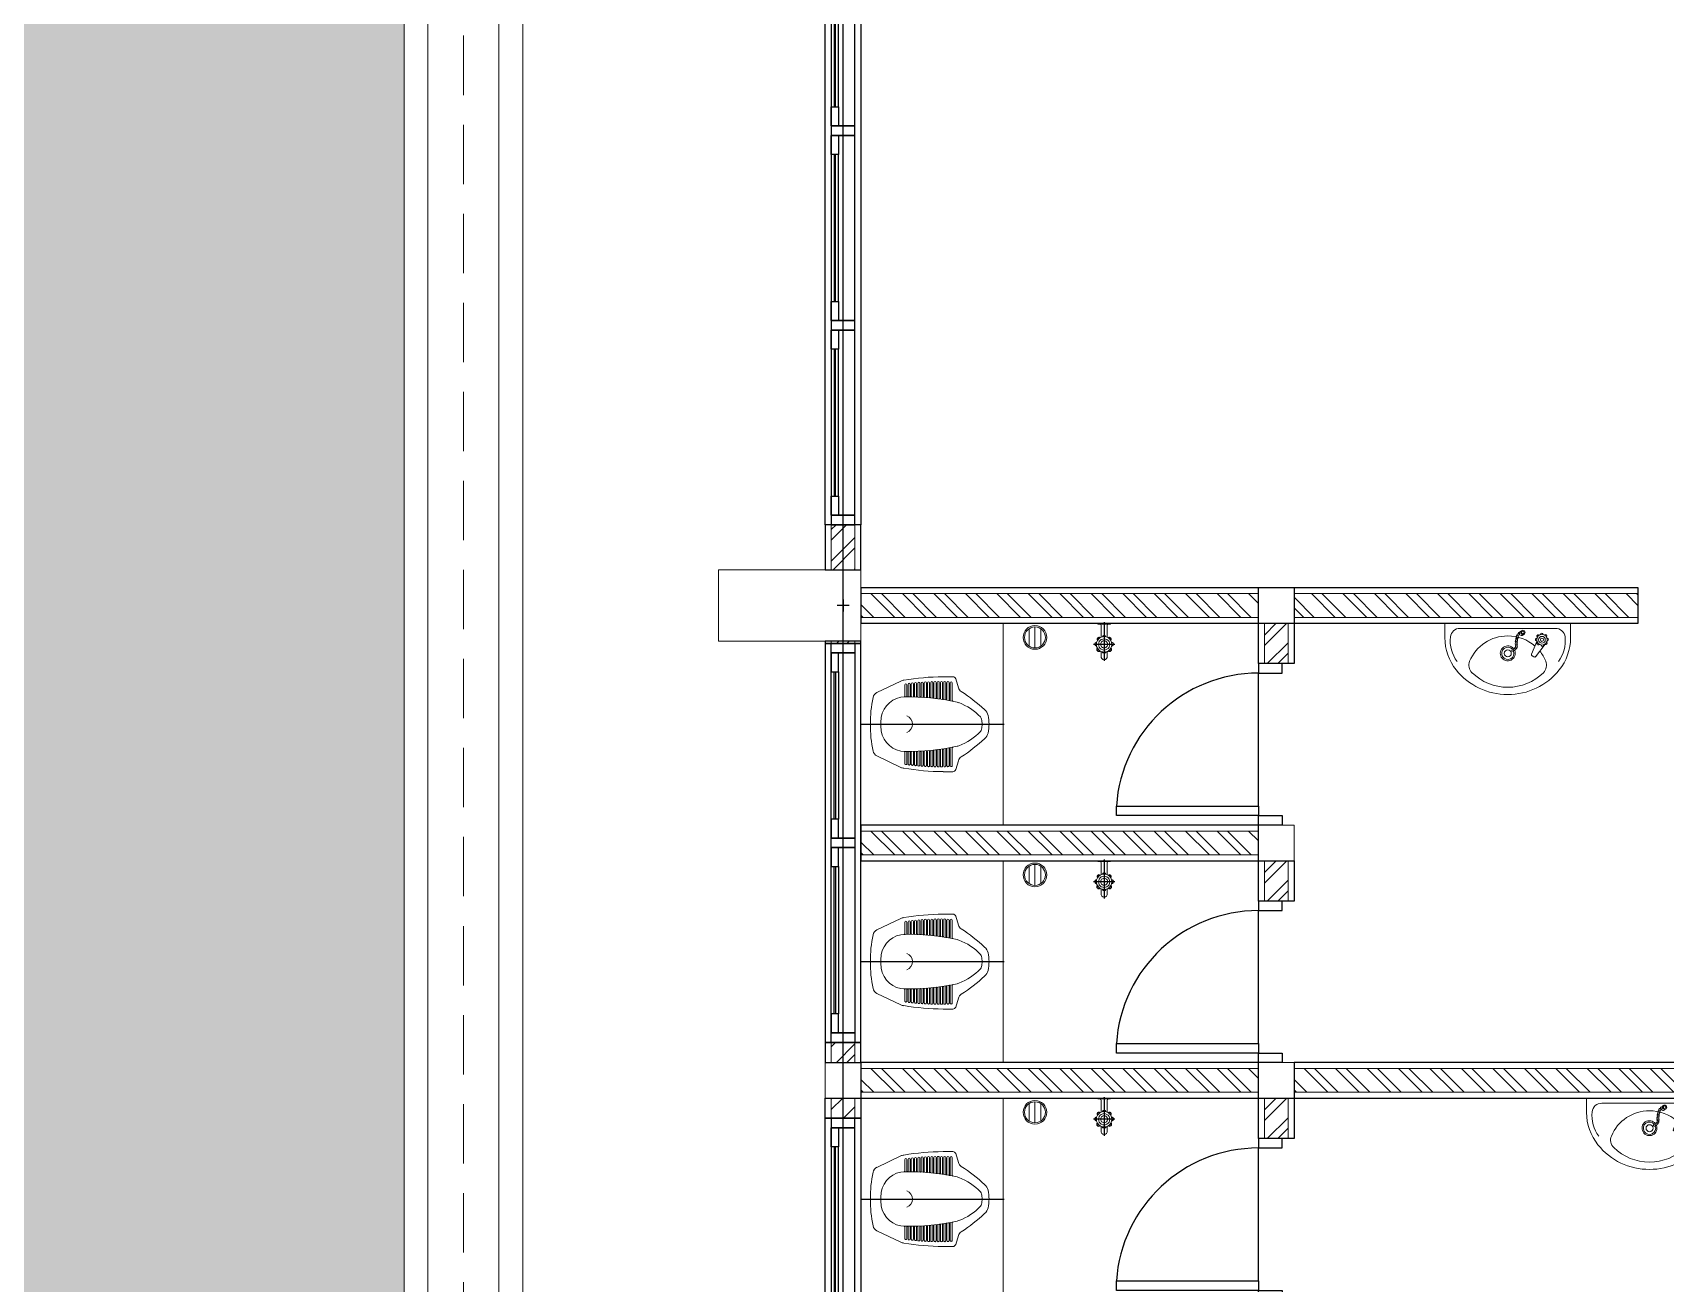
# Model space of a CAD drawing. Header units: inches. Extents: x 0 to 558, y -1 to 295.
# Drawn here: x 248.42 to 255.29, y 81.67 to 86.93 of the extents above; entities that cross this region are included whole.
import ezdxf

# ---------------------------------------------------------------- set-up
doc = ezdxf.new("R2010")
doc.units = ezdxf.units.IN
doc.header["$MEASUREMENT"] = 0
doc.linetypes.add('$0$HIDDEN', pattern=[0.375, 0.25, -0.125])
doc.layers.get('defpoints').update_dxf_attribs({"color": 1})
for name, color, linetype, lineweight in [('ARS DINDING', 127, 'Continuous', 0), ('ARSIR WARNA', 30, 'Continuous', 0), ('ATAP', 3, 'Continuous', 20), ('DINDING2', 146, 'Continuous', 5), ('KOLOM', 4, 'Continuous', 9), ('RUMPUT', 93, 'Continuous', 0), ('SANITAIR', 15, 'Continuous', 9)]:
    doc.layers.add(name, color=color, linetype=linetype, lineweight=lineweight)
doc.layers.add('as', color=1, linetype='Continuous', plot=False)
for name, color, linetype in [('dinding', 3, 'Continuous'), ('KACA', 151, 'Continuous'), ('Kusen', 30, 'Continuous')]:
    doc.layers.add(name, color=color, linetype=linetype)
pattern_1 = [(315, (-11.65, 12.15), (0.06629126, 0.06629126), []), (315, (-11.65, 12.10581), (0.06629126, 0.06629126), [])]

# ---------------------------------------------------------------- blocks, each defined once
blk = doc.blocks.new('K30.60')
blk.add_lwpolyline([(0.525, -0.15), (-0.075, -0.15), (-0.075, 0.15), (0.525, 0.15)], close=True)
at = {"layer": 'defpoints', "color": 1}
for points in [[(-0.0256, 0), (0.0256, 0)], [(0, -0.0255), (0, 0.0255)]]:
    blk.add_lwpolyline(points, dxfattribs=at)
blk = doc.blocks.new('KP')
blk.add_lwpolyline([(-0.075, -0.075), (0.075, -0.075), (0.075, 0.075), (-0.075, 0.075)], close=True)
blk = doc.blocks.new('TA CE7')
for p, q in [((1676.8848, 679.6636), (1676.8366, 679.5629)), ((1677.1519, 679.6636), (1677.2002, 679.5629)), ((1676.8524, 679.5461), (1676.9012, 679.5461)), ((1676.8524, 679.5372), (1676.9011, 679.5372)), ((1677.1844, 679.5461), (1677.1355, 679.5461)), ((1677.1844, 679.5372), (1677.1357, 679.5372)), ((1676.8454, 679.4778), (1676.9022, 679.4778)), ((1676.8454, 679.4689), (1676.903, 679.4689)), ((1676.8464, 679.4915), (1676.9016, 679.4915)), ((1676.8464, 679.4826), (1676.9022, 679.4826)), ((1676.8477, 679.5051), (1676.9012, 679.5051)), ((1676.8477, 679.4962), (1676.9016, 679.4962)), ((1676.849, 679.5188), (1676.901, 679.5188)), ((1676.849, 679.5099), (1676.9012, 679.5099)), ((1676.8506, 679.5324), (1676.9011, 679.5324)), ((1676.8506, 679.5235), (1676.901, 679.5235)), ((1677.1913, 679.4689), (1677.1338, 679.4689)), ((1677.1903, 679.4826), (1677.1346, 679.4826)), ((1677.1913, 679.4778), (1677.1346, 679.4778)), ((1677.1891, 679.4962), (1677.1351, 679.4962)), ((1677.1903, 679.4915), (1677.1351, 679.4915)), ((1677.1877, 679.5099), (1677.1355, 679.5099)), ((1677.1891, 679.5051), (1677.1355, 679.5051)), ((1677.1861, 679.5324), (1677.1357, 679.5324)), ((1677.1861, 679.5235), (1677.1357, 679.5235)), ((1677.1877, 679.5188), (1677.1357, 679.5188)), ((1676.843, 679.4096), (1676.9081, 679.4096)), ((1676.843, 679.4007), (1676.9099, 679.4007)), ((1676.843, 679.396), (1676.9099, 679.396)), ((1676.8431, 679.4232), (1676.9065, 679.4232)), ((1676.8431, 679.4143), (1676.9081, 679.4143)), ((1676.8434, 679.4369), (1676.9051, 679.4369)), ((1676.8434, 679.428), (1676.9065, 679.428)), ((1676.8439, 679.4505), (1676.904, 679.4505)), ((1676.8439, 679.4416), (1676.9051, 679.4416)), ((1676.8446, 679.4642), (1676.903, 679.4642)), ((1676.8446, 679.4553), (1676.904, 679.4553)), ((1677.1938, 679.4007), (1677.1269, 679.4007)), ((1677.1937, 679.396), (1677.1269, 679.396)), ((1677.1936, 679.4143), (1677.1286, 679.4143)), ((1677.1938, 679.4096), (1677.1286, 679.4096)), ((1677.1933, 679.428), (1677.1302, 679.428)), ((1677.1936, 679.4232), (1677.1302, 679.4232)), ((1677.1929, 679.4416), (1677.1316, 679.4416)), ((1677.1933, 679.4369), (1677.1316, 679.4369)), ((1677.1922, 679.4553), (1677.1328, 679.4553)), ((1677.1929, 679.4505), (1677.1328, 679.4505)), ((1677.1922, 679.4642), (1677.1338, 679.4642)), ((1676.8184, 679.3851), (1676.8184, 679.3432)), ((1676.8646, 679.3203), (1676.8269, 679.3318)), ((1676.843, 679.3871), (1676.9119, 679.3871)), ((1676.8433, 679.3823), (1676.9119, 679.3823)), ((1676.8433, 679.3734), (1676.9141, 679.3734)), ((1676.8437, 679.3687), (1676.9141, 679.3687)), ((1676.8437, 679.3598), (1676.9165, 679.3598)), ((1676.8443, 679.355), (1676.9165, 679.355)), ((1676.8443, 679.3461), (1676.9191, 679.3461)), ((1677.1925, 679.3461), (1677.1176, 679.3461)), ((1677.1931, 679.3598), (1677.1203, 679.3598)), ((1677.1925, 679.355), (1677.1203, 679.355)), ((1677.1935, 679.3734), (1677.1227, 679.3734)), ((1677.1931, 679.3687), (1677.1227, 679.3687)), ((1677.1937, 679.3871), (1677.1249, 679.3871)), ((1677.1935, 679.3823), (1677.1249, 679.3823)), ((1677.1722, 679.3203), (1677.2099, 679.3318)), ((1677.2184, 679.3851), (1677.2184, 679.3432))]:
    blk.add_line(p, q)
for centre, radius, start, end in [((1676.9116, 679.6508), 0.0297, 102.093, 154.41159), ((1677.0122, 679.1814), 0.5098, 89.29986, 102.093), ((1677.0246, 679.1814), 0.5098, 77.907, 90.70014), ((1677.1252, 679.6508), 0.0297, 25.58841, 77.907), ((1677.0045, 679.5454), 0.1009, 98.0369, 180.63542), ((1677.0121, 679.4917), 0.1551, 87.6741, 98.0555), ((1677.0247, 679.4917), 0.1551, 81.9445, 92.3259), ((1677.0323, 679.5454), 0.1009, 359.36458, 81.9631), ((1677.9101, 679.3728), 1.0917, 170.64359, 179.35535), ((1676.874, 679.5449), 0.0415, 154.41159, 172.56336), ((1676.8524, 679.5416), 0.00445, 90, 270), ((1676.9011, 679.5348), 0.00237, 270, 90), ((1676.9012, 679.5485), 0.00237, 270, 358.28135), ((1677.8403, 679.5272), 0.9369, 178.95807, 192.39623), ((1677.0174, 679.5502), 0.0359, 200.2898, 271.6007), ((1677.0194, 679.5502), 0.0359, 268.3993, 339.7102), ((1676.1965, 679.5272), 0.9369, 347.60377, 1.04193), ((1677.1355, 679.5485), 0.00237, 181.71865, 270), ((1677.1357, 679.5348), 0.00237, 90, 270), ((1677.1844, 679.5416), 0.00445, 270, 90), ((1677.1627, 679.5449), 0.0415, 7.43664, 25.58841), ((1676.1267, 679.3728), 1.0917, 0.64465, 9.35641), ((1676.8454, 679.4734), 0.00445, 90, 270), ((1676.8464, 679.487), 0.00445, 90, 270), ((1676.8477, 679.5007), 0.00445, 90, 270), ((1676.849, 679.5143), 0.00445, 90, 270), ((1676.8506, 679.528), 0.00445, 90, 270), ((1676.901, 679.5212), 0.00237, 270, 90), ((1676.9012, 679.5075), 0.00237, 270, 90), ((1676.9016, 679.4939), 0.00237, 270, 90), ((1676.9022, 679.4802), 0.00237, 270, 90), ((1676.903, 679.4666), 0.00237, 270, 90), ((1677.1338, 679.4666), 0.00237, 90, 270), ((1677.1346, 679.4802), 0.00237, 90, 270), ((1677.1351, 679.4939), 0.00237, 90, 270), ((1677.1355, 679.5075), 0.00237, 90, 270), ((1677.1357, 679.5212), 0.00237, 90, 270), ((1677.1861, 679.528), 0.00445, 270, 90), ((1677.1877, 679.5143), 0.00445, 270, 90), ((1677.1891, 679.5007), 0.00445, 270, 90), ((1677.1903, 679.487), 0.00445, 270, 90), ((1677.1913, 679.4734), 0.00445, 270, 90), ((1676.843, 679.4051), 0.00445, 90, 270), ((1676.843, 679.3915), 0.00445, 90, 270), ((1676.8431, 679.4188), 0.00445, 90, 270), ((1676.8434, 679.4324), 0.00445, 90, 270), ((1676.8439, 679.4461), 0.00445, 90, 270), ((1676.8446, 679.4597), 0.00445, 90, 270), ((1676.904, 679.4529), 0.00237, 270, 90), ((1676.9051, 679.4393), 0.00237, 270, 90), ((1676.9065, 679.4256), 0.00237, 270, 90), ((1676.9081, 679.412), 0.00237, 270, 90), ((1676.9099, 679.3983), 0.00237, 270, 90), ((1677.1269, 679.3983), 0.00237, 90, 270), ((1677.1286, 679.412), 0.00237, 90, 270), ((1677.1302, 679.4256), 0.00237, 90, 270), ((1677.1316, 679.4393), 0.00237, 90, 270), ((1677.1328, 679.4529), 0.00237, 90, 270), ((1677.1922, 679.4597), 0.00445, 270, 90), ((1677.1929, 679.4461), 0.00445, 270, 90), ((1677.1933, 679.4324), 0.00445, 270, 90), ((1677.1936, 679.4188), 0.00445, 270, 90), ((1677.1937, 679.3915), 0.00445, 270, 90), ((1677.1938, 679.4051), 0.00445, 270, 90), ((1676.8304, 679.3432), 0.012, 180, 253.01629), ((1676.8433, 679.3779), 0.00445, 90, 270), ((1676.8437, 679.3642), 0.00445, 90, 270), ((1676.8443, 679.3506), 0.00445, 90, 270), ((1676.9119, 679.3847), 0.00237, 270, 90), ((1676.9141, 679.371), 0.00237, 270, 90), ((1676.9165, 679.3574), 0.00237, 270, 90), ((1676.9191, 679.3437), 0.00237, 11.2643, 90), ((1677.1176, 679.3437), 0.00237, 90, 168.7357), ((1677.1203, 679.3574), 0.00237, 90, 270), ((1677.1227, 679.371), 0.00237, 90, 270), ((1677.1249, 679.3847), 0.00237, 90, 270), ((1677.1925, 679.3506), 0.00445, 270, 90), ((1677.1931, 679.3642), 0.00445, 270, 90), ((1677.1935, 679.3779), 0.00445, 270, 90), ((1677.2064, 679.3432), 0.012, 286.98371, 0), ((1676.8559, 679.2919), 0.0297, 33.41295, 73.01629), ((1677.5564, 679.754), 0.8096, 213.41295, 222.24584), ((1676.9831, 679.3393), 0.0593, 192.87372, 201.03045), ((1677.1618, 679.408), 0.2509, 201.03045, 226.12145), ((1676.8749, 679.408), 0.2509, 313.87855, 338.96955), ((1676.4803, 679.754), 0.8096, 317.75416, 326.58705), ((1677.0537, 679.3393), 0.0593, 338.96955, 347.12628), ((1677.1809, 679.2919), 0.0297, 106.98371, 146.58705), ((1676.9923, 679.2417), 0.0475, 222.24584, 256.5162), ((1677.0185, 679.3509), 0.1598, 256.5162, 269.96596), ((1677.0003, 679.24), 0.0178, 226.12145, 260.69463), ((1677.0185, 679.3509), 0.1302, 260.69463, 269.9582), ((1677.0183, 679.3509), 0.1302, 270.0418, 279.30537), ((1677.0183, 679.3509), 0.1598, 270.03404, 283.4838), ((1677.0365, 679.24), 0.0178, 279.30537, 313.87855), ((1677.0445, 679.2417), 0.0475, 283.4838, 317.75416)]:
    blk.add_arc(centre, radius, start, end)
at = {"layer": 'as'}
blk.add_line((1677.0184, 679.731), (1677.0184, 679.1271), dxfattribs=at)
blk = doc.blocks.new('PTOILET')
blk.add_line((0, 0.28), (0, -0.28))
for points in [[(-0.1, 0.36), (0, 0.36), (0, 0.32), (-0.1, 0.32)], [(0.5987, 0.28), (0, 0.28), (0, 0.32), (0.5987, 0.32)], [(-0.1, -0.32), (0, -0.32), (0, -0.28), (-0.1, -0.28)]]:
    blk.add_lwpolyline(points, close=True)
blk.add_arc((0, 0.32), 0.6, 270, 356.17745)
blk = doc.blocks.new('TA ST23B13V7N')
for p, q in [((1676.1837, 680.3223), (1676.1837, 680.3245)), ((1676.1837, 680.3245), (1676.2108, 680.3245)), ((1676.1844, 680.3216), (1676.2108, 680.3216)), ((1676.1983, 680.3157), (1676.1983, 680.2665)), ((1676.2108, 680.3245), (1676.2077, 680.3276)), ((1676.2108, 680.3245), (1676.2077, 680.3214)), ((1676.2108, 680.3245), (1676.2139, 680.3276)), ((1676.2379, 680.3245), (1676.2108, 680.3245)), ((1676.2108, 680.3245), (1676.2139, 680.3214)), ((1676.2372, 680.3216), (1676.2108, 680.3216)), ((1676.2233, 680.3157), (1676.2233, 680.2665)), ((1676.2379, 680.3223), (1676.2379, 680.3245))]:
    blk.add_line(p, q)
for centre, radius, start, end in [((1676.1844, 680.3223), 0.000733, 180, 270), ((1676.1924, 680.3157), 0.00586, 0, 90), ((1676.2292, 680.3157), 0.00586, 90, 180), ((1676.2372, 680.3223), 0.000733, 270, 0), ((1676.1793, 680.237), 0.00835, 89.96572, 267.491), ((1676.1811, 680.237), 0.00835, 102.75928, 254.55003), ((1676.2107, 680.2363), 0.0326, 89.78592, 270.214), ((1676.1892, 680.2579), 0.00835, 52.3654, 217.421), ((1676.1903, 680.2568), 0.00835, 64.27177, 205.50265), ((1676.2107, 680.2359), 0.0237, 89.70511, 270.29057), ((1676.2107, 680.2363), 0.0149, 89.53212, 270.468), ((1676.2114, 680.2664), 0.00835, 93.9385, 168.14), ((1676.2114, 680.2646), 0.00835, 93.9385, 154.03477), ((1676.2102, 680.2664), 0.00835, 11.86, 86.0615), ((1676.2102, 680.2646), 0.00835, 25.96523, 86.0615), ((1676.2109, 680.2363), 0.0326, 269.786, 90.21408), ((1676.2109, 680.2359), 0.0237, 269.70943, 90.29489), ((1676.2109, 680.2363), 0.0149, 269.532, 90.46788), ((1676.2324, 680.2579), 0.00835, 322.579, 127.6346), ((1676.2313, 680.2568), 0.00835, 334.49735, 115.72823), ((1676.2423, 680.237), 0.00835, 272.509, 90.03428), ((1676.2405, 680.237), 0.00835, 285.44997, 77.24072), ((1676.1881, 680.2145), 0.00835, 135.3403, 312.536), ((1676.1892, 680.2159), 0.00835, 147.45854, 299.67927), ((1676.1503, 680.1927), 0.0485, 352.7797, 16.8952), ((1676.2108, 680.1841), 0.0127, 168.5119, 270), ((1676.2107, 680.2068), 0.00835, 194.676, 270.905), ((1676.2107, 680.2083), 0.00835, 207.40622, 270.905), ((1676.2109, 680.2068), 0.00835, 269.095, 345.324), ((1676.2109, 680.2083), 0.00835, 269.095, 332.59378), ((1676.2108, 680.1841), 0.0127, 270, 11.4881), ((1676.2713, 680.1927), 0.0485, 163.1048, 187.2203), ((1676.2335, 680.2145), 0.00835, 227.464, 44.6597), ((1676.2324, 680.2159), 0.00835, 240.32073, 32.54146)]:
    blk.add_arc(centre, radius, start, end)
at = {"layer": 'as'}
for p, q in [((1676.2108, 680.3295), (1676.2108, 680.1664)), ((1676.166, 680.2363), (1676.2556, 680.2363))]:
    blk.add_line(p, q, dxfattribs=at)
blk = doc.blocks.new('*X102')
at = {"color": 0}
for p, q in [((18.4987, 19.2176), (18.5717, 19.2176)), ((18.491, 19.1926), (18.5795, 19.1926)), ((18.4987, 19.1676), (18.5717, 19.1676))]:
    blk.add_line(p, q, dxfattribs=at)
blk = doc.blocks.new('SFLOOR')
for radius in [0.05, 0.0442]:
    blk.add_circle((0, 0), radius)
blk.add_blockref('*X102', (-18.5352, -19.1926))
blk = doc.blocks.new('L34')
for p, q in [((1690.6597, 594.7487), (1690.9248, 594.7487)), ((1690.6597, 594.6883), (1690.6597, 594.7487)), ((1690.724, 594.7273), (1690.9248, 594.7273)), ((1691.1897, 594.7487), (1690.9246, 594.7487)), ((1691.1253, 594.7273), (1690.9246, 594.7273)), ((1691.1897, 594.6883), (1691.1897, 594.7487)), ((1691.0254, 594.6182), (1691.048, 594.6721)), ((1691.042, 594.6081), (1691.082, 594.6608)), ((1691.0348, 594.6069), (1691.0275, 594.6116))]:
    blk.add_line(p, q)
for centre, radius in [((1690.9886, 594.7105), 0.0092), ((1690.9886, 594.7105), 0.0056), ((1691.0691, 594.6795), 0.0224), ((1691.0691, 594.6795), 0.014), ((1691.0691, 594.6793), 0.00675), ((1690.9251, 594.6221), 0.0147)]:
    blk.add_circle(centre, radius)
for centre, radius, start, end in [((1690.7234, 594.6868), 0.0405, 89.05644, 174.09867), ((1690.9831, 594.7061), 0.0092, 106.07672, 331.22769), ((1691.126, 594.6868), 0.0405, 5.90133, 90.94356), ((1690.8773, 594.6886), 0.2176, 180.07886, 218.82397), ((1690.8308, 594.6757), 0.1485, 174.1003, 216.274), ((1690.9229, 594.5239), 0.1713, 89.37457, 157.7514), ((1690.9249, 594.6221), 0.0315, 37.90837, 22.44823), ((1690.9249, 594.6221), 0.026, 41.01719, 21.46683), ((1690.9265, 594.5239), 0.1713, 48.61407, 90.62543), ((1690.9571, 594.6421), 0.00443, 104.32178, 6.36271), ((1690.9604, 594.664), 0.00443, 124.83926, 42.44618), ((1690.9604, 594.6469), 0.00443, 129.23067, 28.14947), ((1690.9608, 594.6581), 0.00443, 141.86986, 45.3628), ((1690.9612, 594.6706), 0.00443, 130.80852, 34.89832), ((1690.9615, 594.6524), 0.00443, 147.30194, 47.44883), ((1690.9619, 594.6765), 0.00443, 128.03412, 38.61001), ((1690.9626, 594.6827), 0.00443, 120.29333, 33.24402), ((1690.9641, 594.689), 0.00443, 118.49264, 26.75276), ((1690.9659, 594.6949), 0.00443, 105.48841, 21.42822), ((1690.9689, 594.7007), 0.00443, 70.31048, 22.79826), ((1690.9744, 594.7066), 0.00443, 78.67847, 274.62848), ((1691.0469, 594.6796), 0.00541, 84.97909, 274.24006), ((1691.0528, 594.6943), 0.00541, 44.34036, 231.1726), ((1691.0529, 594.6627), 0.00541, 119.66497, 332.43601), ((1691.0682, 594.7015), 0.00541, 359.09344, 185.56515), ((1691.0705, 594.657), 0.00541, 175.30706, 11.56458), ((1691.0848, 594.6957), 0.00541, 307.15892, 144.76099), ((1691.0856, 594.6648), 0.00541, 224.72807, 51.87223), ((1691.091, 594.6799), 0.00541, 269.61121, 92.73456), ((1691.0186, 594.6757), 0.1485, 323.726, 5.8997), ((1690.972, 594.6886), 0.2176, 321.17603, 359.92114), ((1690.805, 594.5721), 0.044, 157.7514, 225.55509), ((1690.9464, 594.6351), 0.00443, 59.83484, 353.29526), ((1690.9531, 594.6384), 0.00443, 94.17884, 350.39392), ((1691.0304, 594.6161), 0.0054, 157.27094, 237.35558), ((1691.0377, 594.6114), 0.0054, 237.35558, 322.74154), ((1690.9265, 594.5239), 0.1713, 22.2486, 38.91714), ((1691.0443, 594.5721), 0.044, 314.44491, 22.2486), ((1690.9222, 594.7225), 0.2738, 218.46085, 270.52321), ((1690.925, 594.6944), 0.2153, 225.55509, 269.9118), ((1690.9272, 594.7225), 0.2738, 269.47679, 321.53915), ((1690.9243, 594.6944), 0.2153, 270.0882, 314.44491)]:
    blk.add_arc(centre, radius, start, end)
blk = doc.blocks.new('BV1')
at = {"layer": 'ARSIR WARNA', "linetype": 'ByBlock'}
h = blk.add_hatch(dxfattribs=at)
h.set_pattern_fill('ANSI32', color=256, scale=0.25, angle=-90, style=0)
h.set_pattern_definition([(225, (9.885, 12.15), (-0.06629126, 0.06629126), []), (225, (9.885, 12.10581), (-0.06629126, 0.06629126), [])])
h.paths.add_polyline_path([(-1.84, -0.05), (-1.84, 0.05), (-1.85, 0.05), (-1.85, -0.05)])
h = blk.add_hatch(dxfattribs=at)
h.set_pattern_fill('ANSI32', color=256, scale=0.25, angle=-90, style=0)
h.set_pattern_definition(pattern_1)
h.paths.add_polyline_path([(-0.075, -0.05), (-0.075, 0.05), (-0.16, 0.05), (-0.16, -0.05)])
h = blk.add_hatch(dxfattribs=at)
h.set_pattern_fill('ANSI32', color=256, scale=0.25, angle=-90, style=0)
h.set_pattern_definition(pattern_1)
h.paths.add_polyline_path([(0.075, -0.05), (0.075, 0.05), (0.16, 0.05), (0.16, -0.05)])
h = blk.add_hatch(dxfattribs=at)
h.set_pattern_fill('ANSI32', color=256, scale=0.25, angle=-90, style=0)
h.set_pattern_definition([(315, (-9.885, 12.15), (0.06629126, 0.06629126), []), (315, (-9.885, 12.10581), (0.06629126, 0.06629126), [])])
h.paths.add_polyline_path([(1.84, -0.05), (1.84, 0.05), (1.85, 0.05), (1.85, -0.05)])
for points in [[(-1.84, -0.05), (-1.8, -0.05), (-1.8, 0.05), (-1.84, 0.05)], [(-1.72, 0.05), (-1.72, 0.02), (-1.8, 0.02), (-1.8, 0.05)], [(-1.02, 0.05), (-1.8, 0.05), (-1.8, -0.05), (-1.02, -0.05)], [(-1.1, 0.05), (-1.72, 0.05), (-1.72, 0.02), (-1.1, 0.02)], [(-1.02, 0.05), (-1.02, 0.02), (-1.1, 0.02), (-1.1, 0.05)], [(-1.02, -0.05), (-0.98, -0.05), (-0.98, 0.05), (-1.02, 0.05)], [(-0.9, 0.05), (-0.9, 0.02), (-0.98, 0.02), (-0.98, 0.05)], [(-0.2, 0.05), (-0.98, 0.05), (-0.98, -0.05), (-0.2, -0.05)], [(-0.28, 0.05), (-0.9, 0.05), (-0.9, 0.02), (-0.28, 0.02)], [(-0.2, 0.05), (-0.2, 0.02), (-0.28, 0.02), (-0.28, 0.05)], [(-0.2, -0.05), (-0.16, -0.05), (-0.16, 0.05), (-0.2, 0.05)], [(0.2, -0.05), (0.16, -0.05), (0.16, 0.05), (0.2, 0.05)], [(0.2, 0.05), (0.2, 0.02), (0.28, 0.02), (0.28, 0.05)], [(0.2, 0.05), (0.98, 0.05), (0.98, -0.05), (0.2, -0.05)], [(0.28, 0.05), (0.9, 0.05), (0.9, 0.02), (0.28, 0.02)], [(0.9, 0.05), (0.9, 0.02), (0.98, 0.02), (0.98, 0.05)], [(1.02, -0.05), (0.98, -0.05), (0.98, 0.05), (1.02, 0.05)], [(1.02, 0.05), (1.02, 0.02), (1.1, 0.02), (1.1, 0.05)], [(1.02, 0.05), (1.8, 0.05), (1.8, -0.05), (1.02, -0.05)], [(1.1, 0.05), (1.72, 0.05), (1.72, 0.02), (1.1, 0.02)], [(1.72, 0.05), (1.72, 0.02), (1.8, 0.02), (1.8, 0.05)], [(1.84, -0.05), (1.8, -0.05), (1.8, 0.05), (1.84, 0.05)]]:
    blk.add_lwpolyline(points, close=True)
at = {"layer": 'dinding'}
for points in [[(-1.85, -0.075), (-1.85, 0.075), (-1.84, 0.075), (-1.84, -0.075)], [(-1.84, 0.075), (-0.16, 0.075), (-0.16, -0.075), (-1.84, -0.075)], [(-0.16, -0.075), (-0.16, 0.075), (-0.075, 0.075), (-0.075, -0.075)], [(0.16, -0.075), (0.16, 0.075), (0.075, 0.075), (0.075, -0.075)], [(1.84, 0.075), (0.16, 0.075), (0.16, -0.075), (1.84, -0.075)], [(1.85, -0.075), (1.85, 0.075), (1.84, 0.075), (1.84, -0.075)]]:
    blk.add_lwpolyline(points, close=True, dxfattribs=at)
at = {"layer": 'DINDING2'}
for points in [[(-1.84, -0.05), (-1.84, 0.05), (-1.85, 0.05), (-1.85, -0.05)], [(-0.075, -0.05), (-0.075, 0.05), (-0.16, 0.05), (-0.16, -0.05)], [(0.075, -0.05), (0.075, 0.05), (0.16, 0.05), (0.16, -0.05)], [(1.84, -0.05), (1.84, 0.05), (1.85, 0.05), (1.85, -0.05)]]:
    blk.add_lwpolyline(points, close=True, dxfattribs=at)
at = {"layer": 'KACA'}
for points in [[(-1.1, 0.0375), (-1.72, 0.0375), (-1.72, 0.0325), (-1.1, 0.0325)], [(-0.28, 0.0375), (-0.9, 0.0375), (-0.9, 0.0325), (-0.28, 0.0325)], [(0.28, 0.0375), (0.9, 0.0375), (0.9, 0.0325), (0.28, 0.0325)], [(1.1, 0.0375), (1.72, 0.0375), (1.72, 0.0325), (1.1, 0.0325)]]:
    blk.add_lwpolyline(points, close=True, dxfattribs=at)
blk = doc.blocks.new('J1')
at = {"layer": 'ARSIR WARNA', "linetype": 'ByBlock'}
h = blk.add_hatch(dxfattribs=at)
h.set_pattern_fill('ANSI32', color=256, scale=0.25, style=0)
h.set_pattern_definition([(45, (-0.125, 1.66), (-0.06629, 0.06629), []), (45, (-0.08081, 1.66), (-0.06629, 0.06629), [])])
h.paths.add_polyline_path([(-0.025, 1.66), (-0.125, 1.66), (-0.125, 1.85), (-0.025, 1.85)])
h = blk.add_hatch(dxfattribs=at)
h.set_pattern_fill('ANSI32', color=256, scale=0.25, style=0)
h.set_pattern_definition([(45, (-0.125, -1.87), (-0.06629, 0.06629), []), (45, (-0.08081, -1.87), (-0.06629, 0.06629), [])])
h.paths.add_polyline_path([(-0.025, -1.85), (-0.125, -1.85), (-0.125, -1.66), (-0.025, -1.66)])
for points in [[(-0.025, 1.62), (-0.025, 1.66), (-0.125, 1.66), (-0.125, 1.62)], [(-0.125, 1.62), (-0.095, 1.62), (-0.095, 1.54), (-0.125, 1.54)], [(-0.125, 1.62), (-0.125, 0.84), (-0.025, 0.84), (-0.025, 1.62)], [(-0.125, 1.54), (-0.125, 0.92), (-0.095, 0.92), (-0.095, 1.54)], [(-0.125, 0.92), (-0.095, 0.92), (-0.095, 0.84), (-0.125, 0.84)], [(-0.025, 0.8), (-0.025, 0.84), (-0.125, 0.84), (-0.125, 0.8)], [(-0.125, 0.8), (-0.095, 0.8), (-0.095, 0.72), (-0.125, 0.72)], [(-0.125, 0.8), (-0.125, 0.02), (-0.025, 0.02), (-0.025, 0.8)], [(-0.125, 0.72), (-0.125, 0.1), (-0.095, 0.1), (-0.095, 0.72)], [(-0.125, 0.1), (-0.095, 0.1), (-0.095, 0.02), (-0.125, 0.02)], [(-0.025, -0.02), (-0.025, 0.02), (-0.125, 0.02), (-0.125, -0.02)], [(-0.125, -0.02), (-0.095, -0.02), (-0.095, -0.1), (-0.125, -0.1)], [(-0.125, -0.02), (-0.125, -0.8), (-0.025, -0.8), (-0.025, -0.02)], [(-0.125, -0.1), (-0.125, -0.72), (-0.095, -0.72), (-0.095, -0.1)], [(-0.125, -0.72), (-0.095, -0.72), (-0.095, -0.8), (-0.125, -0.8)], [(-0.025, -0.84), (-0.025, -0.8), (-0.125, -0.8), (-0.125, -0.84)], [(-0.125, -0.84), (-0.095, -0.84), (-0.095, -0.92), (-0.125, -0.92)], [(-0.125, -0.84), (-0.125, -1.62), (-0.025, -1.62), (-0.025, -0.84)], [(-0.125, -0.92), (-0.125, -1.54), (-0.095, -1.54), (-0.095, -0.92)], [(-0.125, -1.54), (-0.095, -1.54), (-0.095, -1.62), (-0.125, -1.62)], [(-0.025, -1.66), (-0.025, -1.62), (-0.125, -1.62), (-0.125, -1.66)]]:
    blk.add_lwpolyline(points, close=True)
at = {"layer": 'dinding'}
for points in [[(0, 1.85), (-0.15, 1.85), (-0.15, 1.66), (0, 1.66)], [(0, -1.66), (-0.15, -1.66), (-0.15, 1.66), (0, 1.66)], [(0, -1.66), (-0.15, -1.66), (-0.15, -1.85), (0, -1.85)]]:
    blk.add_lwpolyline(points, close=True, dxfattribs=at)
at = {"layer": 'DINDING2'}
for points in [[(-0.025, 1.66), (-0.125, 1.66), (-0.125, 1.85), (-0.025, 1.85)], [(-0.025, -1.85), (-0.125, -1.85), (-0.125, -1.66), (-0.025, -1.66)]]:
    blk.add_lwpolyline(points, close=True, dxfattribs=at)
at = {"layer": 'KACA'}
for points in [[(-0.1125, 1.54), (-0.1125, 0.92), (-0.1075, 0.92), (-0.1075, 1.54)], [(-0.1125, 0.72), (-0.1125, 0.1), (-0.1075, 0.1), (-0.1075, 0.72)], [(-0.1125, -0.1), (-0.1125, -0.72), (-0.1075, -0.72), (-0.1075, -0.1)], [(-0.1125, -0.92), (-0.1125, -1.54), (-0.1075, -1.54), (-0.1075, -0.92)]]:
    blk.add_lwpolyline(points, close=True, dxfattribs=at)
blk = doc.blocks.new('SD.01')
at = {"layer": 'ARSIR WARNA', "linetype": 'ByBlock'}
h = blk.add_hatch(dxfattribs=at)
h.set_pattern_fill('ANSI32', color=256, scale=0.25, style=0)
h.set_pattern_definition([(135, (-21.75, 14.35), (-0.06629126, -0.06629126), []), (135, (-21.75, 14.39419), (-0.06629126, -0.06629126), [])])
h.paths.add_polyline_path([(-9.525, 23.95), (-9.525, 24.05), (-7.85, 24.05), (-7.85, 23.95)])
h = blk.add_hatch(dxfattribs=at)
h.set_pattern_fill('ANSI32', color=256, scale=0.25, style=0)
h.set_pattern_definition([(135, (-21.75, 14.35), (-0.06629126, -0.06629126), []), (135, (-21.75, 14.39419), (-0.06629126, -0.06629126), [])])
h.paths.add_polyline_path([(-7.7, 23.95), (-7.7, 24.05), (-6.25, 24.05), (-6.25, 23.95)])
h = blk.add_hatch(dxfattribs=at)
h.set_pattern_fill('ANSI32', color=256, scale=0.25, style=0)
h.set_pattern_definition([(225, (-7.725, 23.925), (-0.06629, 0.06629), []), (225, (-7.725, 23.88081), (-0.06629, 0.06629), [])])
h.paths.add_polyline_path([(-7.825, 23.925), (-7.725, 23.925), (-7.725, 23.755), (-7.825, 23.755)])
h = blk.add_hatch(dxfattribs=at)
h.set_pattern_fill('ANSI32', color=256, scale=0.25, style=0)
h.set_pattern_definition([(135, (-21.75, 13.35), (-0.06629126, -0.06629126), []), (135, (-21.75, 13.39419), (-0.06629126, -0.06629126), [])])
h.paths.add_polyline_path([(-9.525, 22.95), (-9.525, 23.05), (-7.85, 23.05), (-7.85, 22.95)])
h = blk.add_hatch(dxfattribs=at)
h.set_pattern_fill('ANSI32', color=256, scale=0.25, style=0)
h.set_pattern_definition([(225, (-7.725, 22.925), (-0.06629, 0.06629), []), (225, (-7.725, 22.88081), (-0.06629, 0.06629), [])])
h.paths.add_polyline_path([(-7.825, 22.925), (-7.725, 22.925), (-7.725, 22.755), (-7.825, 22.755)])
h = blk.add_hatch(dxfattribs=at)
h.set_pattern_fill('ANSI32', color=256, scale=0.25, style=0)
h.set_pattern_definition([(135, (-21.75, 12.35), (-0.06629126, -0.06629126), []), (135, (-21.75, 12.39419), (-0.06629126, -0.06629126), [])])
h.paths.add_polyline_path([(-9.525, 21.95), (-9.525, 22.05), (-7.85, 22.05), (-7.85, 21.95)])
h = blk.add_hatch(dxfattribs=at)
h.set_pattern_fill('ANSI32', color=256, scale=0.25, style=0)
h.set_pattern_definition([(135, (-19.925, 12.35), (-0.06629126, -0.06629126), []), (135, (-19.925, 12.39419), (-0.06629126, -0.06629126), [])])
h.paths.add_polyline_path([(-7.7, 21.95), (-7.7, 22.05), (-4.5, 22.05), (-4.5, 21.95)])
h = blk.add_hatch(dxfattribs=at)
h.set_pattern_fill('ANSI32', color=256, scale=0.25, style=0)
h.set_pattern_definition([(225, (-7.725, 21.925), (-0.06629, 0.06629), []), (225, (-7.725, 21.88081), (-0.06629, 0.06629), [])])
h.paths.add_polyline_path([(-7.825, 21.925), (-7.725, 21.925), (-7.725, 21.755), (-7.825, 21.755)])
blk.add_lwpolyline([(-2.6, 48), (-2.6, 50), (2.5, 50), (2.5, 44), (0, 44), (0, 0), (-9.6, 0), (-9.6, 48), (-2.6, 48)])
at = {"layer": 'ARS DINDING'}
for points in [[(-7.825, 23.925), (-7.725, 23.925), (-7.725, 23.755), (-7.825, 23.755)], [(-7.825, 22.925), (-7.725, 22.925), (-7.725, 22.755), (-7.825, 22.755)], [(-7.825, 21.925), (-7.725, 21.925), (-7.725, 21.755), (-7.825, 21.755)]]:
    blk.add_lwpolyline(points, close=True, dxfattribs=at)
at = {"layer": 'ATAP', "linetype": '$0$HIDDEN'}
blk.add_lwpolyline([(-4.2, 49.6), (-4.2, 51.6), (4.1, 51.6), (4.1, 42.4), (1.6, 42.4), (1.6, -1.6), (-11.2, -1.6), (-11.2, 49.6)], close=True, dxfattribs=at)
at = {"layer": 'dinding'}
for points in [[(-7.85, 23.925), (-7.85, 24.075), (-9.525, 24.075), (-9.525, 23.925)], [(-6.25, 23.925), (-6.25, 24.075), (-9.525, 24.075), (-9.525, 23.925)], [(-6.25, 23.925), (-6.25, 24.075), (-7.7, 24.075), (-7.7, 23.925)], [(-7.7, 23.755), (-7.85, 23.755), (-7.85, 23.925), (-7.7, 23.925)], [(-7.85, 22.925), (-7.85, 23.075), (-9.525, 23.075), (-9.525, 22.925)], [(-7.7, 22.755), (-7.85, 22.755), (-7.85, 22.925), (-7.7, 22.925)], [(-7.85, 21.925), (-7.85, 22.075), (-9.525, 22.075), (-9.525, 21.925)], [(-4.5, 21.925), (-4.5, 22.075), (-7.7, 22.075), (-7.7, 21.925)], [(-7.7, 21.755), (-7.85, 21.755), (-7.85, 21.925), (-7.7, 21.925)]]:
    blk.add_lwpolyline(points, close=True, dxfattribs=at)
at = {"layer": 'DINDING2'}
for points in [[(-9.525, 23.95), (-9.525, 24.05), (-7.85, 24.05), (-7.85, 23.95)], [(-7.7, 23.95), (-7.7, 24.05), (-6.25, 24.05), (-6.25, 23.95)], [(-9.525, 22.95), (-9.525, 23.05), (-7.85, 23.05), (-7.85, 22.95)], [(-9.525, 21.95), (-9.525, 22.05), (-7.85, 22.05), (-7.85, 21.95)], [(-7.7, 21.95), (-7.7, 22.05), (-4.5, 22.05), (-4.5, 21.95)]]:
    blk.add_lwpolyline(points, close=True, dxfattribs=at)
at = {"layer": 'SANITAIR'}
for points in [[(-4.45, 49.85), (-4.45, 51.85), (4.35, 51.85), (4.35, 42.15), (1.85, 42.15), (1.85, -1.85), (-11.45, -1.85), (-11.45, 49.85)], [(-4.35, 49.75), (-4.35, 51.75), (4.25, 51.75), (4.25, 42.25), (1.75, 42.25), (1.75, -1.75), (-11.35, -1.75), (-11.35, 49.75)], [(-4.05, 49.45), (-4.05, 51.45), (3.95, 51.45), (3.95, 42.55), (1.45, 42.55), (1.45, -1.45), (-11.05, -1.45), (-11.05, 49.45)], [(-3.95, 49.35), (-3.95, 51.35), (3.85, 51.35), (3.85, 42.65), (1.35, 42.65), (1.35, -1.35), (-10.95, -1.35), (-10.95, 49.35)], [(-9.525, 23.925), (-9.525, 23.075), (-8.925, 23.075), (-8.925, 23.925)], [(-9.525, 22.075), (-9.525, 22.925), (-8.925, 22.925), (-8.925, 22.075)], [(-9.525, 21.925), (-9.525, 21.075), (-8.925, 21.075), (-8.925, 21.925)]]:
    blk.add_lwpolyline(points, close=True, dxfattribs=at)
at = {"layer": 'KOLOM', "rotation": 180.000000129582}
for name, p in [('K30.60', (-9.6, 24)), ('KP', (-7.775, 24)), ('KP', (-7.775, 23)), ('KP', (-9.6, 22)), ('KP', (-7.775, 22))]:
    blk.add_blockref(name, p, dxfattribs=at)
at = {"layer": 'Kusen', "linetype": 'ByBlock'}
blk.add_blockref('J1', (-9.525, 26), dxfattribs=at)
blk.add_blockref('J1', (-9.525, 26), dxfattribs=at)
at = {"layer": 'Kusen', "linetype": 'ByBlock', "rotation": 90.000000129582}
blk.add_blockref('BV1', (-9.6, 22), dxfattribs=at)
at = {"layer": 'Kusen', "rotation": 180.000000129582}
for p in [(-7.85, 23.435), (-7.85, 22.435), (-7.85, 21.435)]:
    blk.add_blockref('PTOILET', p, dxfattribs=at)
at = {"layer": 'SANITAIR', "extrusion": (0, 0, -1), "zscale": -1, "rotation": 89.99999987041798}
for p in [(8.7917, 23.8653), (8.7917, 22.8653), (8.7917, 21.8653)]:
    blk.add_blockref('SFLOOR', p, dxfattribs=at)
at = {"layer": 'SANITAIR', "lineweight": 5, "extrusion": (0, 0, -1), "zscale": -1}
for p in [(-1667.7106, -656.4), (-1667.7106, -657.4), (-1667.7106, -658.4)]:
    blk.add_blockref('TA ST23B13V7N', p, dxfattribs=at)
at = {"layer": 'SANITAIR', "lineweight": 5}
for p in [(-1697.7245, -570.8237), (-1697.1273, -572.8237)]:
    blk.add_blockref('L34', p, dxfattribs=at)
at = {"layer": 'SANITAIR', "rotation": 90.000000129582}
for p in [(670.206, -1653.5184), (670.206, -1655.5184)]:
    blk.add_blockref('TA CE7', p, dxfattribs=at)
at = {"layer": 'SANITAIR', "lineweight": 5, "rotation": 90.000000129582}
blk.add_blockref('TA CE7', (670.206, -1654.5184), dxfattribs=at)

msp = doc.modelspace()

# ---------------------------------------------------------------- hatches: boundary and pattern name
at = {"layer": 'RUMPUT'}
h = msp.add_hatch(dxfattribs=at)
h.set_pattern_fill('GRASS', color=256, scale=0.03, angle=356.66969, style=0)
h.set_pattern_definition([(86.669688468, (11419550.4158, -7751067.7176), (-0.506604125158, 0.569205998583), [0.142875, -0.934755]), (41.669688468, (11419550.4158, -7751067.7176), (-0.506604470466, 0.569206386562), [0.142875, -0.619125]), (131.669688468, (11419550.4158, -7751067.7176), (-0.569206386562, -0.506604470466), [0.142875, -0.619125])])
edge = h.paths.add_edge_path()
edge.add_line((277.6146, 117.9215), (277.6146, 117.0215))
edge.add_line((277.6146, 117.0215), (254.6805, 117.0215))
edge.add_line((254.6805, 117.0215), (254.6805, 112.8215))
edge.add_line((254.6805, 112.8215), (271.8805, 112.8215))
edge.add_line((271.8805, 112.8215), (271.8805, 113.9215))
edge.add_arc((272.7805, 113.9215), 0.9, 89.99996, 180, ccw=False)
edge.add_line((272.7805, 114.8215), (273.7146, 114.8215))
edge.add_arc((273.7146, 113.9215), 0.9, 0, 89.99996, ccw=False)
edge.add_line((274.6146, 113.9215), (274.6146, 110.3715))
edge.add_arc((272.7146, 110.3715), 1.9, 270, 360, ccw=False)
edge.add_line((272.7146, 108.4715), (265.7805, 108.4715))
edge.add_line((265.7805, 108.4715), (265.7805, 112.3715))
edge.add_line((265.7805, 112.3715), (256.9805, 112.3715))
edge.add_line((256.9805, 112.3715), (256.9805, 110.3715))
edge.add_line((256.9805, 110.3715), (249.9805, 110.3715))
edge.add_line((249.9805, 110.3715), (249.9805, 58.7715))
edge.add_line((249.9805, 58.7715), (249.9805, 58.6715))
edge.add_line((249.9805, 58.6715), (263.2805, 58.6715))
edge.add_line((263.2805, 58.6715), (263.2805, 72.7145))
edge.add_line((263.2805, 72.7145), (283.2125, 72.7145))
edge.add_line((283.2125, 72.7145), (283.2125, 99.9215))
edge.add_line((283.2125, 99.9215), (288.2125, 99.9215))
edge.add_line((288.2125, 99.9215), (288.2125, 114.9215))
edge.add_line((288.2125, 114.9215), (283.2125, 114.9215))
edge.add_line((283.2125, 114.9215), (283.2125, 117.5721))
edge.add_line((283.2125, 117.5721), (283.7125, 117.5721))
edge.add_line((283.7125, 117.5721), (283.7125, 117.9215))
edge.add_line((283.7125, 117.9215), (288.9833, 117.9215))
edge.add_line((288.9833, 117.9215), (288.9833, 113.6422))
edge.add_line((288.9833, 113.6422), (290.2397, 102.0896))
edge.add_line((290.2397, 102.0896), (290.0269, 99.6745))
edge.add_line((290.0269, 99.6745), (291.3826, 92.9103))
edge.add_line((291.3826, 92.9103), (293.4855, 92.9648))
edge.add_line((293.4855, 92.9648), (295.365, 71.1371))
edge.add_line((295.365, 71.1371), (283.3993, 72.158))
edge.add_line((283.3993, 72.158), (282.684, 38.9738))
edge.add_line((282.684, 38.9738), (273.2055, 39.3144))
edge.add_line((273.2055, 39.3144), (273.5717, 53.8969))
edge.add_line((273.5717, 53.8969), (262.5186, 53.8305))
edge.add_line((262.5186, 53.8305), (262.3013, 39.3144))
edge.add_line((262.3013, 39.3144), (261.1733, 39.2047))
edge.add_line((261.1733, 39.2047), (260.691, 23.9308))
edge.add_line((260.691, 23.9308), (244.0188, 24.4559))
edge.add_line((244.0188, 24.4559), (243.8982, 27.5679))
edge.add_line((243.8982, 27.5679), (245.2899, 30.02))
edge.add_line((245.2899, 30.02), (243.2835, 65.2193))
edge.add_line((243.2835, 65.2193), (243.7785, 65.3172))
edge.add_line((243.7785, 65.3172), (243.3605, 76.0768))
edge.add_line((243.3605, 76.0768), (243.0022, 85.2991))
edge.add_line((243.0022, 85.2991), (242.9466, 88.5671))
edge.add_line((242.9466, 88.5671), (247.9805, 88.5671))
edge.add_line((247.9805, 88.5671), (247.9805, 117.9215))
edge.add_line((247.9805, 117.9215), (277.6146, 117.9215))

# ---------------------------------------------------------------- linework, layer by layer
at = {"layer": 'DINDING2'}
msp.add_lwpolyline([(277.6146, 117.9215), (277.6146, 117.0215), (254.6805, 117.0215), (254.6805, 112.8215), (271.8805, 112.8215), (271.8805, 113.9215, -0.414214), (272.7805, 114.8215), (273.7146, 114.8215, -0.414213), (274.6146, 113.9215), (274.6146, 110.3715, -0.414214), (272.7146, 108.4715), (265.7805, 108.4715), (265.7805, 112.3715), (256.9805, 112.3715), (256.9805, 110.3715), (249.9805, 110.3715), (249.9805, 58.7715), (249.9805, 58.6715), (263.2805, 58.6715), (263.2805, 72.7145), (283.2125, 72.7145)], format="xyb", dxfattribs=at)

# ---------------------------------------------------------------- block references
msp.add_blockref('SD.01', (261.4305, 60.5215))

doc.saveas('drawing.dxf')
